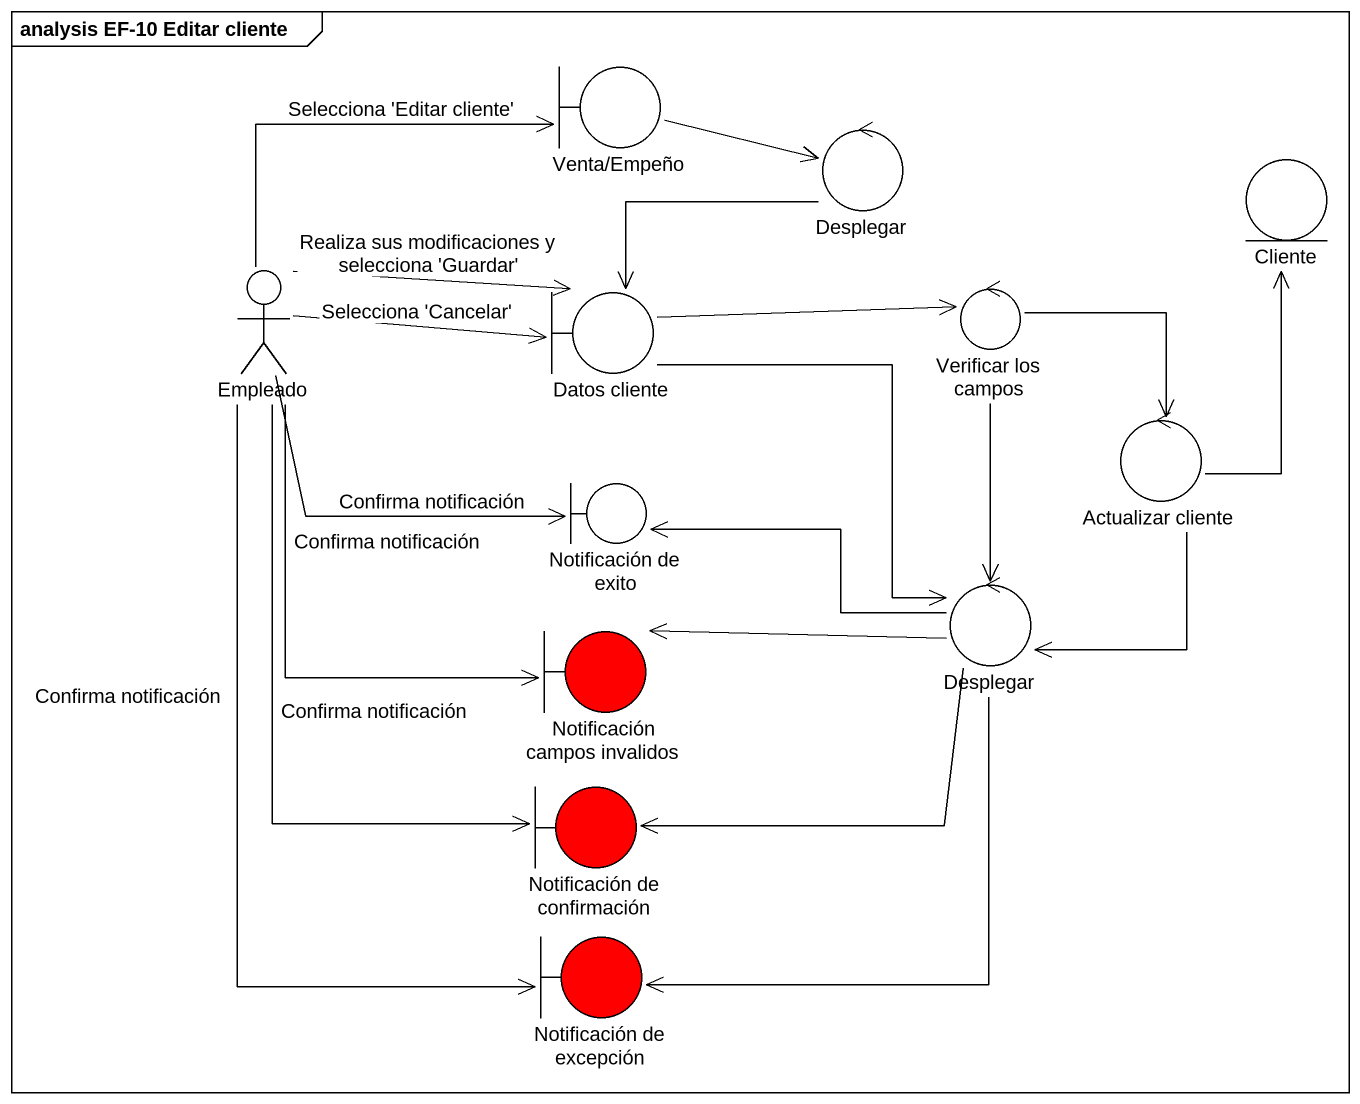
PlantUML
@startuml
mainframe analysis EF-10 Editar cliente
boundary "Venta/Empeño" as Venta_Empeño
control Desplegar
entity Cliente
actor Empleado
boundary "Datos cliente" as Datos_cliente
control "Verificar los campos" as Verificar_los_campos
boundary "Notificación de exito" as Notificación_de_exito
control "Actualizar cliente" as Actualizar_cliente
boundary "Notificación campos invalidos" as Notificación_campos #FF0000
control "Desplegar" as Desplegar_2
boundary "Notificación de confirmación" as Notificación_de_confirmación #FF0000
boundary "Notificación de excepción" as Notificación_de_excepción #FF0000
Venta_Empeño -right-> Desplegar
Desplegar --> Datos_cliente
Empleado -up-> Venta_Empeño : Selecciona 'Editar cliente'
Empleado -right-> Datos_cliente : Realiza sus modificaciones y selecciona 'Guardar'
Empleado -right-> Datos_cliente : Selecciona 'Cancelar'
Empleado -right-> Notificación_de_exito : Confirma notificación
Empleado --> Notificación_campos : Confirma notificación
Empleado --> Notificación_de_confirmación : Confirma notificación
Empleado --> Notificación_de_excepción : Confirma notificación
Datos_cliente -right-> Verificar_los_campos
Datos_cliente --> Desplegar_2
Verificar_los_campos --> Actualizar_cliente
Verificar_los_campos --> Desplegar_2
Actualizar_cliente -up-> Cliente
Actualizar_cliente --> Desplegar_2
Desplegar_2 -left-> Notificación_de_exito
Desplegar_2 -left-> Notificación_campos
Desplegar_2 -left-> Notificación_de_confirmación
Desplegar_2 --> Notificación_de_excepción
@enduml
